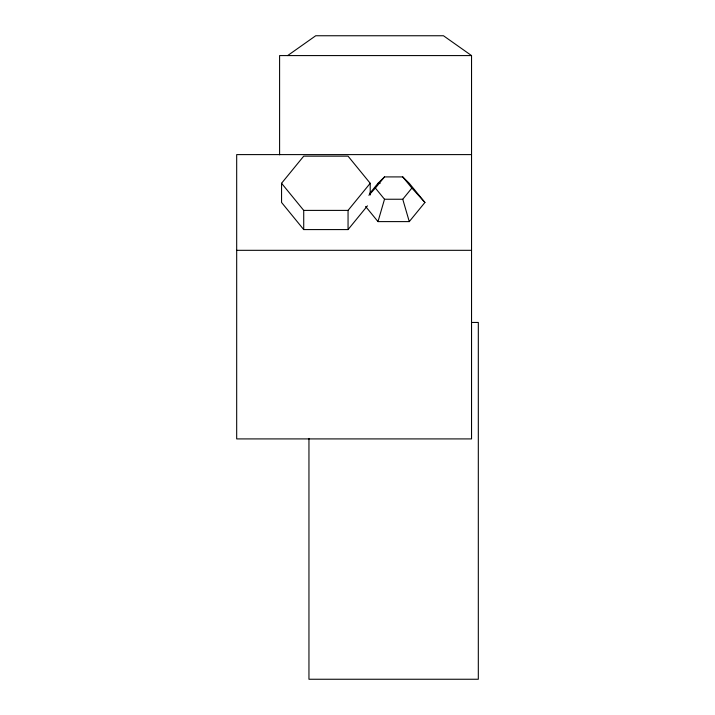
<?xml version="1.0" encoding="UTF-8"?>
<svg xmlns="http://www.w3.org/2000/svg" width="715" height="715" viewBox="0 0 715 715"><rect width="100%" height="100%" fill="white"/><g stroke="black" fill="none" stroke-linecap="round" stroke-linejoin="round"><path stroke-width="1.07" d="M377.985 221.605L384.509 199.244L375.375 188.072L384.509 176.909L402.76 176.909L409.275 183.317L424.925 202.461L409.275 221.605L377.985 221.605L365.597 206.447M367.439 205.849L348.053 229.578L303.723 229.578L281.558 202.461L281.558 183.281L303.723 156.156L348.053 156.156L370.209 183.281L370.209 194.998M348.053 229.578L348.053 210.398L370.209 183.281M369.825 193.3L377.985 183.317L384.509 176.909M384.509 199.244L402.76 199.244L411.885 188.072L402.76 176.909M368.86 195.267L375.375 188.072M287.653 55.582L315.726 35.75L443.47 35.75L471.543 55.582L471.543 438.912L236.683 438.912L236.683 154.601L471.543 154.601M471.543 55.582L279.592 55.582L279.592 154.815M377.985 183.317L380.148 183.317M281.558 183.281L303.723 210.398L348.053 210.398M236.683 250.321L471.543 250.321M472.365 322.456L478.317 322.456L478.317 679.25L308.952 679.25L308.952 438.411M411.885 188.072L424.925 202.461M402.76 199.244L409.275 221.605M303.723 210.398L303.723 229.578"/></g></svg>
